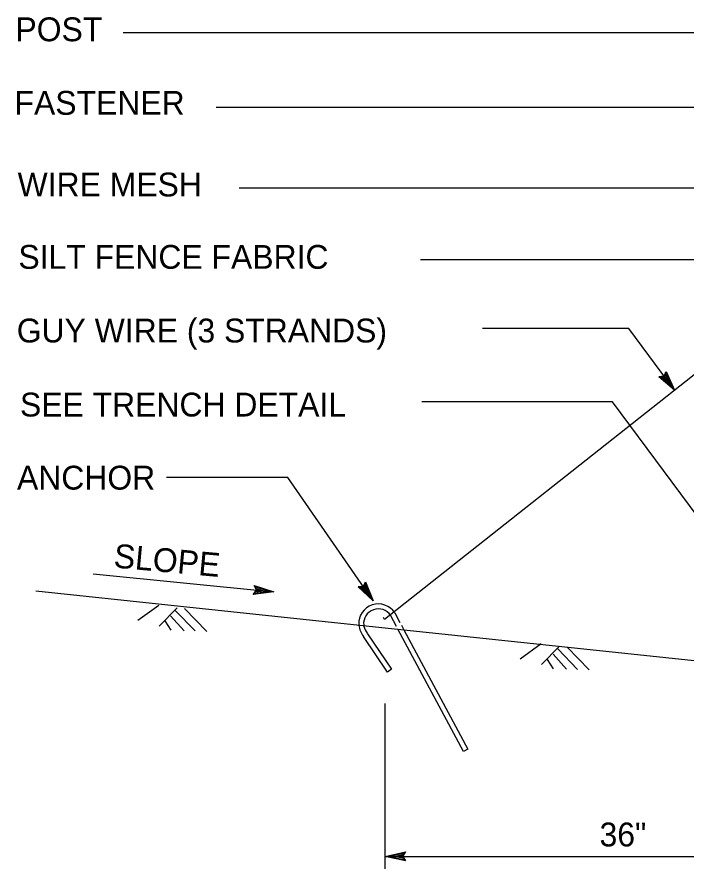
# Model space of a CAD drawing. Extents: x -894 to 866, y -476 to 714.
# Drawn here: x -138.5 to 58.2, y -133.1 to 116.9 of the extents above; entities that cross this region are included whole.
import ezdxf

# ---------------------------------------------------------------- set-up
doc = ezdxf.new("R2010")
doc.units = 0
for name, color, linetype in [('56 Stage 3 Anno', 7, 'Continuous'), ('57 Undefined', 7, 'Continuous'), ('59 Sndwall Anno', 7, 'Continuous'), ('60 Nongeo Data', 7, 'Continuous')]:
    doc.layers.add(name, color=color, linetype=linetype)

msp = doc.modelspace()

# ---------------------------------------------------------------- linework, layer by layer
at = {"layer": '56 Stage 3 Anno'}
for p, q in [((94.22, 112.27), (-107.37, 112.27)), ((98.99, 90.4), (-80.02, 90.4)), ((89.72, 66.7), (-73.28, 66.7)), ((69.91, 45.65), (-20, 45.65)), ((41.07, 25.54), (-1.81, 25.54)), ((54.53, 7.41), (41.07, 25.54)), ((93.35, -72.87), (36.29, 3.99)), ((-58.96, -18.24), (-94.64, -18.24)), ((-116.13, -46.48), (-63.14, -51.83)), ((-30.4, -133.13), (-30.39, -84.59)), ((-30.39, -129.43), (121.93, -129.43))]:
    msp.add_line(p, q, dxfattribs=at)
for points in [[(52.07, 12.94), (54.53, 7.41), (49.96, 11.37), (50.37, 11.41), (53.71, 8.51), (51.92, 12.56), (51.76, 12.19), (52.91, 9.6), (50.77, 11.45), (51.18, 11.49), (52.1, 10.69), (51.6, 11.81), (51.48, 11.52), (49.96, 11.37), (51.48, 11.52)], [(-68.88, -49.92), (-63.14, -51.83), (-69.14, -52.54), (-68.9, -52.21), (-64.5, -51.69), (-68.71, -50.29), (-68.54, -50.66), (-65.84, -51.55), (-68.66, -51.88), (-68.41, -51.56), (-67.19, -51.41), (-68.36, -51.03), (-68.23, -51.31), (-69.14, -52.54), (-68.23, -51.31)], [(-36.2, -48.85), (-33.92, -54.46), (-38.36, -50.35), (-37.95, -50.32), (-34.71, -53.34), (-36.37, -49.22), (-36.54, -49.59), (-35.47, -52.22), (-37.55, -50.29), (-37.14, -50.27), (-36.24, -51.1), (-36.7, -49.96), (-36.84, -50.25), (-38.36, -50.35), (-36.84, -50.25)], [(-24.49, -130.75), (-30.39, -129.43), (-24.49, -128.13), (-24.7, -128.47), (-29.02, -129.43), (-24.7, -130.4), (-24.91, -130.06), (-27.67, -129.44), (-24.91, -128.82), (-25.12, -129.17), (-26.31, -129.44), (-25.11, -129.71), (-25.28, -129.43), (-24.49, -128.13), (-25.28, -129.43)]]:
    msp.add_lwpolyline(points, close=True, dxfattribs=at)
for points in [[(36.29, 3.99), (-19.69, 3.99)], [(-33.92, -54.46), (-58.96, -18.24)]]:
    msp.add_lwpolyline(points, dxfattribs=at)
at = {"layer": '59 Sndwall Anno'}
for p, q in [((-96.85, -55.8), (-103.07, -60.21)), ((-91.48, -56.43), (-96.81, -61.86)), ((-92.04, -57.27), (-86.22, -63.25)), ((-89.3, -56.69), (-82.79, -63.38)), ((-93.39, -58.78), (-89.46, -63.24)), ((-95.13, -60.31), (-93.36, -63.06)), ((15.41, -67.08), (9.19, -71.5)), ((20.78, -67.72), (15.45, -73.15)), ((20.22, -68.56), (26.04, -74.54)), ((22.96, -67.98), (29.47, -74.67)), ((17.13, -71.6), (18.9, -74.34)), ((18.87, -70.07), (22.8, -74.53))]:
    msp.add_line(p, q, dxfattribs=at)
at = {"layer": '60 Nongeo Data'}
for p, q in [((114.91, 55.16), (-30.61, -59.93)), ((-48.06, -60.57), (-132.95, -51.62)), ((-30.61, -59.93), (-30.91, -59.32)), ((-27.09, -61.96), (-28.87, -58.64)), ((-28.87, -58.64), (-28.81, -58.74)), ((-27.6, -57.96), (-26.08, -60.81)), ((78.81, -73.95), (-48.06, -60.57)), ((-25.67, -61.56), (-25.02, -62.77)), ((-29.77, -75.32), (-36.77, -64.87)), ((-35.68, -63.92), (-35.57, -64.07)), ((-35.57, -64.07), (-28.58, -74.52)), ((-26.72, -62.65), (-26.74, -62.62)), ((-7.41, -98.67), (-26.66, -62.77)), ((-24.92, -62.96), (-6.15, -97.99)), ((-28.58, -74.52), (-29.77, -75.32)), ((-6.15, -97.99), (-7.41, -98.67))]:
    msp.add_line(p, q, dxfattribs=at)
for centre, radius, start, end in [((-32.43, -61.09), 5.75, 33.032, 183.0405), ((-32.43, -61.09), 4.31, 33.032, 186.2958), ((-31.65, -60.79), 6.54, 187.2532, 218.5716), ((-32.43, -61.09), 4.31, 190.231, 221.0177)]:
    msp.add_arc(centre, radius, start, end, dxfattribs=at)

# ---------------------------------------------------------------- texts
at = {"layer": '57 Undefined'}
for s, p in [('POST', (-138.95, 109.83)), ('FASTENER', (-139.22, 88.25)), ('WIRE MESH', (-138.32, 64.28)), ('SILT FENCE FABRIC', (-138.08, 43.03)), ('GUY WIRE (3 STRANDS)', (-138.57, 21.41)), ('SEE TRENCH DETAIL', (-137.62, -0.32)), ('ANCHOR', (-138.5, -21.77)), ('36"', (32.51, -126.51))]:
    msp.add_text(s, height=7, dxfattribs=at).set_placement(p)
msp.add_text('SLOPE', height=7, rotation=354.8378, dxfattribs=at).set_placement((-110.29, -44.62))

doc.saveas('drawing.dxf')
